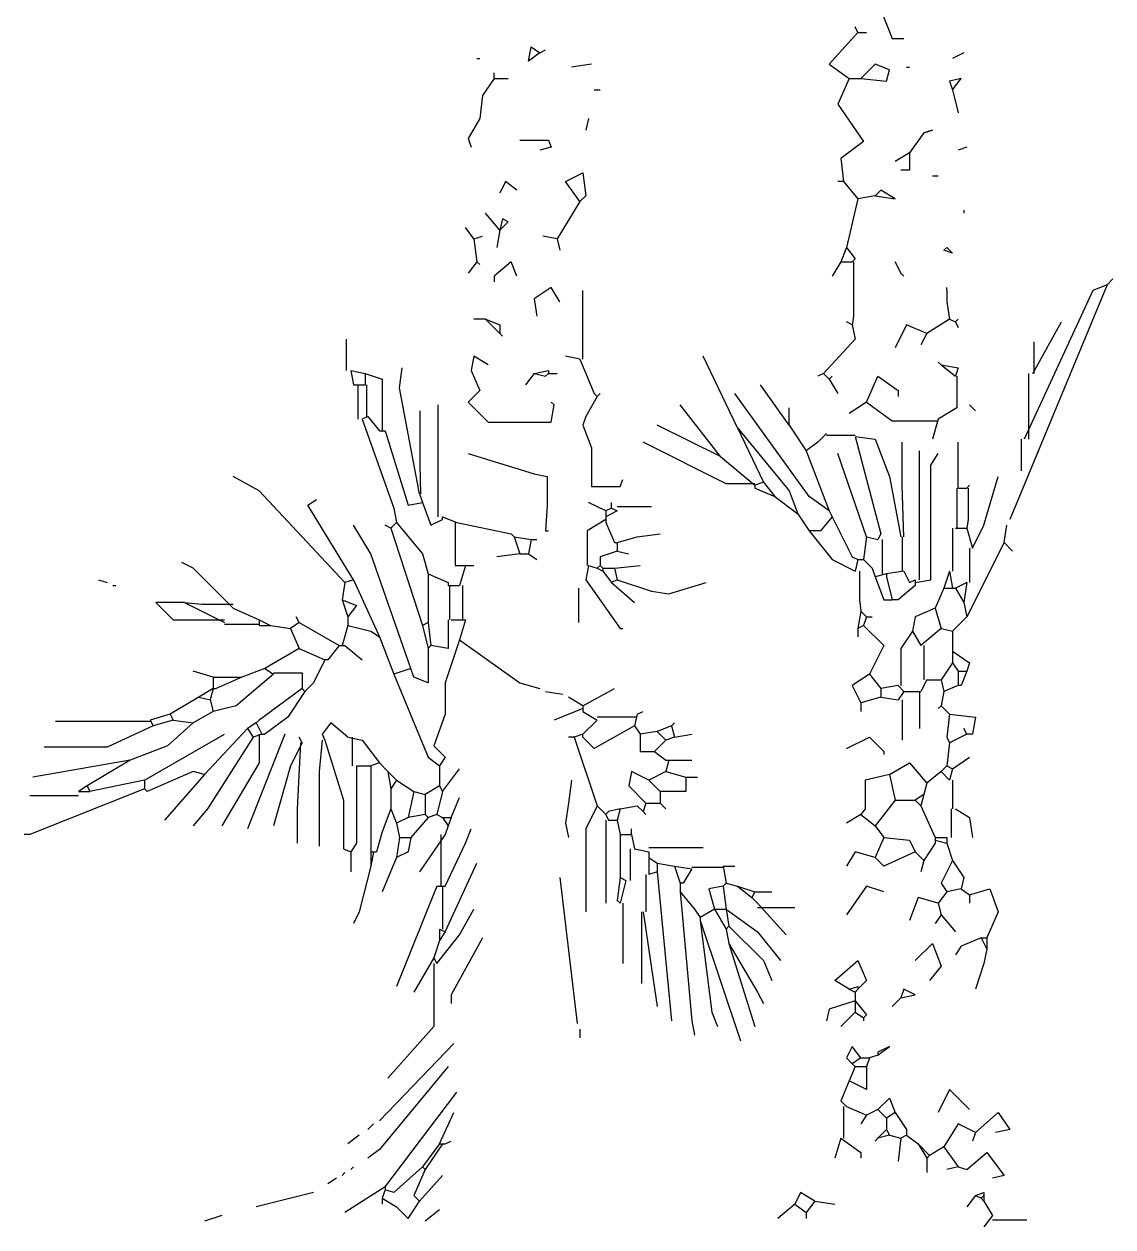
# Model space of a CAD drawing. Header units: millimetres. Extents: x 405 to 512, y 440 to 651.
# Drawn here: x 413 to 489, y 440 to 524 of the extents above; entities that cross this region are included whole.
import ezdxf

# ---------------------------------------------------------------- set-up
doc = ezdxf.new("R2010")
doc.units = ezdxf.units.MM
doc.layers.add('Standard', color=7, linetype='Continuous')

msp = doc.modelspace()

# ---------------------------------------------------------------- linework, layer by layer
at = {"layer": 'Standard', "color": 3, "linetype": 'Continuous'}
for p, q in [((472.803, 524.962), (473.603, 522.963)), ((471.203, 523.363), (469.203, 521.163)), ((471.203, 523.363), (471.003, 523.763)), ((471.203, 523.363), (471.803, 523.363)), ((473.603, 522.963), (474.403, 522.963)), ((448.203, 521.363), (448.403, 522.363)), ((449.003, 521.963), (448.203, 521.363)), ((448.403, 522.363), (449.003, 521.963)), ((449.003, 521.963), (449.403, 522.163)), ((478.603, 521.963), (477.803, 521.563)), ((444.603, 521.563), (444.803, 521.563)), ((452.603, 521.163), (451.203, 520.962)), ((469.203, 521.163), (470.603, 520.162)), ((472.403, 521.163), (471.403, 520.162)), ((473.403, 520.763), (472.403, 521.163)), ((474.603, 520.962), (474.803, 520.962)), ((445.803, 520.162), (445.003, 518.963)), ((445.803, 520.162), (445.803, 520.563)), ((445.803, 520.162), (446.803, 520.162)), ((470.603, 520.162), (469.803, 518.363)), ((470.603, 520.162), (471.403, 520.162)), ((471.403, 520.162), (473.203, 519.963)), ((473.203, 519.963), (473.403, 520.763)), ((478.403, 520.162), (477.603, 519.963)), ((477.603, 519.963), (477.803, 519.363)), ((477.803, 519.363), (478.403, 520.162)), ((452.803, 519.363), (453.203, 519.363)), ((477.803, 519.363), (478.203, 517.762)), ((445.003, 518.963), (444.803, 517.363)), ((469.803, 518.363), (471.603, 515.763)), ((444.803, 517.363), (444.003, 515.963)), ((452.403, 517.363), (452.203, 516.562)), ((444.003, 515.963), (444.203, 515.363)), ((447.603, 515.863), (449.603, 515.863)), ((449.603, 515.863), (449.803, 515.363)), ((471.603, 515.763), (470.003, 514.563)), ((475.803, 516.363), (474.803, 514.963)), ((475.803, 516.363), (476.403, 516.562)), ((476.403, 516.562), (475.803, 516.363)), ((449.803, 515.363), (449.003, 515.163)), ((474.803, 514.963), (473.803, 514.363)), ((474.803, 514.963), (474.803, 513.762)), ((478.803, 515.363), (478.203, 515.163)), ((470.003, 514.563), (470.203, 512.963)), ((450.803, 512.963), (452.003, 513.563)), ((452.003, 513.563), (452.203, 511.963)), ((474.803, 513.762), (474.203, 513.762)), ((476.403, 513.363), (476.803, 513.363)), ((446.603, 512.963), (446.203, 512.162)), ((447.403, 512.363), (446.603, 512.963)), ((451.803, 511.562), (450.803, 512.963)), ((470.203, 512.963), (469.803, 512.963)), ((470.203, 512.963), (471.203, 511.763)), ((451.803, 511.562), (450.203, 508.963)), ((452.203, 511.963), (451.803, 511.562)), ((471.203, 511.763), (470.403, 508.363)), ((472.403, 511.963), (471.203, 511.763)), ((472.803, 512.363), (472.403, 511.963)), ((472.403, 511.963), (473.803, 511.763)), ((473.803, 511.763), (472.803, 512.363)), ((446.203, 509.563), (445.203, 510.762)), ((478.603, 510.963), (478.603, 510.762)), ((446.403, 510.363), (446.203, 509.563)), ((446.203, 509.563), (446.803, 510.163)), ((446.803, 510.163), (446.403, 510.363)), ((444.403, 508.963), (443.803, 509.762)), ((444.403, 508.963), (445.003, 509.162)), ((446.203, 509.563), (446.003, 508.363)), ((450.203, 508.963), (449.203, 509.162)), ((444.403, 508.963), (444.603, 507.363)), ((450.203, 508.963), (450.403, 508.162)), ((470.403, 508.363), (470.003, 507.363)), ((470.403, 508.363), (471.003, 507.562)), ((477.203, 508.162), (477.403, 508.363)), ((477.403, 508.363), (477.803, 507.963)), ((444.603, 507.363), (444.003, 506.563)), ((444.603, 507.363), (444.803, 507.163)), ((447.003, 507.363), (445.803, 506.363)), ((447.403, 506.363), (447.003, 507.363)), ((470.003, 507.363), (469.403, 506.363)), ((470.003, 507.363), (470.803, 507.363)), ((471.003, 507.562), (470.803, 507.363)), ((470.903, 507.363), (470.903, 503.563)), ((474.203, 506.563), (473.803, 507.363)), ((473.803, 507.363), (474.203, 506.563)), ((477.803, 507.963), (477.203, 508.162)), ((474.203, 506.563), (474.403, 506.363)), ((445.803, 506.363), (445.803, 505.962)), ((488.603, 505.763), (481.803, 489.363)), ((488.603, 505.763), (487.603, 505.363)), ((488.603, 505.763), (489.003, 506.163)), ((449.803, 505.563), (448.603, 504.763)), ((450.403, 504.562), (449.803, 505.563)), ((452.003, 504.562), (452.003, 505.363)), ((477.403, 505.363), (477.403, 505.563)), ((477.403, 505.363), (477.403, 504.562)), ((487.603, 505.363), (482.803, 494.963)), ((448.603, 504.763), (448.803, 503.563)), ((452.003, 500.562), (452.003, 504.562)), ((477.403, 504.562), (477.603, 503.363)), ((445.203, 503.363), (444.403, 503.363)), ((445.203, 503.363), (446.203, 502.962)), ((445.203, 503.363), (446.203, 502.363)), ((470.803, 502.962), (470.403, 503.163)), ((470.903, 503.563), (470.803, 502.962)), ((477.603, 503.363), (476.003, 502.363)), ((477.603, 503.363), (478.003, 503.163)), ((478.003, 503.163), (478.203, 503.363)), ((478.003, 503.163), (478.203, 502.762)), ((483.403, 499.563), (485.403, 503.163)), ((446.203, 502.962), (446.203, 502.363)), ((446.203, 502.363), (446.403, 502.162)), ((470.803, 502.962), (471.003, 501.963)), ((474.603, 502.962), (473.803, 501.363)), ((476.003, 502.363), (474.603, 502.962)), ((476.003, 502.363), (475.603, 501.562)), ((435.503, 499.762), (435.503, 501.963)), ((471.003, 501.963), (468.803, 499.563)), ((483.503, 499.563), (483.503, 501.763)), ((444.403, 500.763), (444.203, 499.762)), ((445.403, 500.163), (444.403, 500.763)), ((451.803, 500.562), (450.803, 500.763)), ((462.803, 495.762), (460.403, 500.763)), ((439.203, 498.563), (439.403, 499.963)), ((451.803, 500.562), (452.803, 498.162)), ((477.003, 500.163), (476.803, 500.363)), ((477.003, 500.163), (478.003, 499.363)), ((477.003, 500.163), (478.203, 499.963)), ((478.203, 499.963), (478.003, 499.363)), ((435.803, 499.762), (436.003, 498.762)), ((435.803, 499.762), (436.803, 499.563)), ((436.803, 499.563), (436.803, 498.762)), ((436.803, 499.563), (438.003, 499.163)), ((438.003, 499.163), (438.003, 495.563)), ((444.203, 499.762), (444.803, 498.363)), ((448.603, 499.563), (448.003, 498.762)), ((448.603, 499.563), (449.603, 499.762)), ((448.603, 499.563), (449.403, 499.363)), ((449.403, 499.363), (449.603, 499.563)), ((449.603, 499.762), (449.603, 499.563)), ((449.603, 499.563), (450.203, 499.563)), ((468.803, 499.563), (468.403, 499.363)), ((468.803, 499.563), (469.203, 499.163)), ((469.203, 499.163), (469.403, 499.363)), ((469.203, 499.163), (469.803, 498.162)), ((471.803, 497.563), (472.603, 499.363)), ((472.603, 499.363), (474.003, 498.363)), ((478.103, 499.363), (478.103, 497.163)), ((483.103, 499.563), (483.103, 494.963)), ((436.003, 498.762), (436.803, 498.762)), ((436.303, 498.762), (436.303, 496.363)), ((436.903, 498.762), (436.903, 496.562)), ((440.603, 491.163), (439.203, 498.563)), ((444.803, 498.363), (444.003, 497.563)), ((452.803, 498.162), (453.003, 497.963)), ((453.003, 497.963), (453.203, 498.162)), ((467.803, 490.963), (462.603, 498.162)), ((466.403, 495.963), (464.403, 498.762)), ((474.003, 498.363), (474.003, 497.963)), ((441.903, 489.562), (441.903, 497.363)), ((444.003, 497.563), (445.403, 496.163)), ((450.003, 497.363), (449.803, 497.563)), ((449.803, 496.163), (450.003, 497.363)), ((453.003, 497.963), (452.203, 496.562)), ((461.603, 493.763), (458.803, 497.363)), ((471.803, 497.563), (470.603, 496.763)), ((471.803, 497.563), (473.603, 496.262)), ((479.003, 497.363), (479.403, 496.963)), ((437.003, 496.562), (436.603, 496.363)), ((437.003, 496.562), (437.803, 495.563)), ((440.653, 493.163), (440.653, 496.963)), ((452.203, 496.562), (452.003, 495.963)), ((466.403, 495.963), (466.403, 497.163)), ((478.103, 497.163), (476.803, 496.363)), ((436.603, 496.363), (438.803, 490.162)), ((445.403, 496.163), (449.803, 496.163)), ((452.003, 495.963), (452.603, 494.363)), ((461.603, 493.763), (457.203, 495.963)), ((462.803, 495.762), (464.603, 491.963)), ((462.803, 495.762), (466.403, 491.363)), ((466.403, 495.963), (467.603, 494.162)), ((473.603, 496.262), (476.803, 496.262)), ((476.803, 496.363), (476.403, 494.963)), ((437.803, 495.563), (438.203, 495.563)), ((438.203, 495.563), (439.803, 490.362)), ((462.003, 491.863), (456.203, 494.762)), ((468.403, 494.762), (467.603, 494.162)), ((469.003, 495.363), (468.403, 494.762)), ((469.003, 495.262), (471.003, 495.262)), ((471.003, 495.163), (472.803, 488.363)), ((471.003, 495.163), (472.403, 494.963)), ((472.403, 494.963), (473.403, 492.363)), ((474.303, 491.762), (474.303, 494.762)), ((478.203, 491.563), (478.203, 494.762)), ((482.603, 494.963), (482.603, 492.763)), ((444.003, 493.963), (448.603, 492.562)), ((452.603, 494.363), (452.603, 491.663)), ((467.603, 494.162), (469.203, 489.963)), ((471.803, 488.163), (469.803, 493.963)), ((475.503, 485.163), (475.503, 494.162)), ((476.303, 493.163), (476.803, 493.963)), ((440.703, 491.163), (440.653, 493.163)), ((461.603, 493.763), (464.003, 491.762)), ((476.303, 485.163), (476.303, 493.163)), ((429.403, 491.363), (427.603, 492.363)), ((448.603, 492.562), (449.503, 492.363)), ((449.503, 492.363), (449.503, 490.362)), ((473.403, 492.363), (474.203, 488.163)), ((480.003, 488.963), (481.003, 492.363)), ((452.603, 491.663), (454.603, 491.663)), ((454.603, 491.663), (454.803, 492.163)), ((464.003, 491.863), (462.003, 491.863)), ((464.603, 491.963), (464.003, 491.762)), ((464.003, 491.762), (464.003, 491.563)), ((464.003, 491.563), (465.403, 490.963)), ((464.603, 491.963), (465.403, 490.963)), ((474.403, 488.163), (474.303, 491.762)), ((478.103, 491.563), (478.103, 488.762)), ((478.203, 491.563), (478.803, 491.563)), ((478.803, 491.563), (479.003, 491.762)), ((478.903, 491.563), (478.903, 489.363)), ((435.403, 484.962), (429.403, 491.363)), ((432.803, 490.362), (433.403, 490.763)), ((439.803, 490.362), (440.803, 490.563)), ((440.603, 491.163), (440.803, 490.563)), ((440.803, 490.563), (441.403, 488.963)), ((453.603, 489.963), (452.403, 490.563)), ((454.003, 490.162), (454.003, 490.563)), ((465.403, 490.963), (467.003, 489.763)), ((466.403, 491.363), (467.003, 489.763)), ((469.203, 489.963), (467.803, 490.963)), ((436.003, 485.163), (432.803, 490.362)), ((438.803, 490.162), (439.003, 489.163)), ((449.503, 490.362), (449.403, 488.563)), ((454.003, 490.162), (453.603, 489.963)), ((454.403, 489.963), (453.603, 489.562)), ((453.603, 489.963), (453.603, 489.562)), ((454.003, 490.162), (454.403, 489.963)), ((454.403, 490.263), (456.803, 490.263)), ((467.003, 489.763), (467.803, 488.563)), ((469.203, 489.963), (469.403, 489.562)), ((437.203, 486.963), (436.003, 488.963)), ((438.603, 488.762), (438.203, 488.963)), ((439.003, 489.163), (438.603, 488.762)), ((439.003, 489.163), (440.803, 486.963)), ((441.403, 488.963), (442.203, 489.363)), ((442.203, 489.562), (443.203, 489.163)), ((442.203, 489.363), (442.203, 489.562)), ((443.103, 489.163), (443.103, 486.163)), ((443.203, 489.163), (447.003, 488.363)), ((453.603, 489.363), (452.303, 488.563)), ((453.603, 489.562), (453.603, 489.363)), ((453.603, 489.363), (453.603, 489.163)), ((453.603, 489.163), (454.203, 487.762)), ((469.403, 489.562), (468.603, 488.563)), ((469.403, 489.562), (470.803, 486.763)), ((478.903, 489.363), (478.803, 488.762)), ((479.203, 487.362), (480.003, 488.963)), ((481.403, 487.762), (481.603, 488.963)), ((438.603, 488.762), (440.803, 481.963)), ((447.003, 488.363), (447.203, 488.163)), ((447.203, 488.163), (447.603, 486.963)), ((447.203, 488.163), (448.403, 487.962)), ((449.403, 488.563), (449.603, 488.563)), ((452.303, 488.563), (452.303, 486.163)), ((454.403, 487.762), (455.803, 488.163)), ((455.803, 488.163), (457.403, 488.363)), ((467.803, 488.563), (469.403, 486.563)), ((468.603, 488.563), (467.803, 488.563)), ((471.803, 488.163), (471.603, 486.563)), ((471.803, 488.163), (472.603, 487.962)), ((472.803, 488.363), (472.603, 487.962)), ((474.303, 488.163), (474.303, 485.763)), ((477.803, 488.762), (477.803, 485.763)), ((478.003, 488.762), (478.803, 488.762)), ((478.803, 488.762), (479.203, 487.362)), ((448.403, 487.962), (448.203, 486.963)), ((448.403, 487.962), (448.803, 487.962)), ((454.203, 487.762), (454.403, 487.762)), ((454.403, 487.762), (454.403, 487.162)), ((472.903, 487.962), (472.903, 485.563)), ((481.403, 487.762), (478.803, 482.562)), ((479.003, 487.362), (479.003, 484.962)), ((481.403, 487.762), (482.003, 487.162)), ((424.803, 485.962), (424.003, 486.363)), ((440.003, 478.962), (437.203, 486.963)), ((440.803, 486.963), (441.203, 485.563)), ((447.603, 486.963), (446.003, 486.763)), ((447.603, 486.963), (448.203, 486.963)), ((448.203, 486.963), (448.803, 486.563)), ((454.403, 487.162), (453.203, 486.763)), ((453.203, 486.763), (453.203, 486.163)), ((454.403, 487.162), (455.203, 486.963)), ((469.403, 486.563), (471.003, 485.763)), ((470.803, 486.763), (471.203, 486.563)), ((471.203, 486.563), (471.003, 485.763)), ((471.203, 486.563), (471.603, 486.563)), ((471.603, 486.563), (472.203, 485.962)), ((427.603, 483.163), (424.803, 485.962)), ((441.203, 485.563), (442.603, 484.962)), ((441.203, 485.563), (441.203, 482.163)), ((443.103, 486.163), (443.803, 486.163)), ((443.803, 486.163), (443.403, 484.763)), ((443.803, 486.163), (444.403, 486.163)), ((452.403, 486.163), (452.203, 485.163)), ((452.403, 486.163), (453.003, 485.962)), ((453.203, 486.163), (453.003, 485.962)), ((453.003, 485.962), (453.403, 485.763)), ((453.203, 486.163), (453.403, 485.962)), ((453.403, 485.962), (453.403, 485.763)), ((453.403, 485.962), (454.203, 485.962)), ((453.403, 485.763), (454.003, 484.962)), ((454.203, 485.962), (456.003, 486.163)), ((454.203, 485.962), (454.403, 485.163)), ((471.303, 485.763), (471.303, 483.762)), ((472.203, 485.962), (472.403, 485.363)), ((473.203, 485.563), (472.403, 485.363)), ((474.403, 485.763), (473.203, 485.563)), ((473.203, 485.563), (473.203, 485.363)), ((474.403, 485.763), (474.803, 484.962)), ((477.603, 485.763), (477.203, 484.563)), ((477.603, 485.763), (477.803, 484.563)), ((418.203, 485.163), (418.803, 484.962)), ((419.203, 484.763), (419.403, 484.763)), ((435.403, 484.962), (435.203, 483.762)), ((436.003, 485.163), (435.403, 484.962)), ((436.003, 485.163), (437.803, 481.163)), ((442.603, 484.962), (442.603, 484.763)), ((442.603, 484.763), (443.403, 484.763)), ((442.703, 484.763), (442.703, 482.363)), ((443.603, 484.763), (443.603, 482.363)), ((452.203, 485.163), (454.603, 481.763)), ((454.403, 485.163), (454.003, 484.962)), ((454.003, 484.962), (455.603, 483.562)), ((454.403, 485.163), (456.803, 484.363)), ((458.003, 484.163), (460.603, 484.962)), ((472.403, 485.363), (473.003, 483.762)), ((473.203, 485.363), (473.603, 483.762)), ((475.203, 484.763), (474.003, 483.762)), ((474.803, 484.962), (475.203, 485.163)), ((475.203, 485.163), (475.203, 484.962)), ((475.203, 484.962), (476.303, 485.163)), ((475.203, 484.962), (475.203, 484.763)), ((478.803, 484.962), (478.003, 484.563)), ((478.803, 484.962), (478.603, 483.562)), ((451.703, 484.563), (451.703, 482.163)), ((456.803, 484.363), (458.003, 484.163)), ((477.203, 484.563), (476.603, 483.163)), ((477.203, 484.563), (477.803, 484.563)), ((477.803, 484.563), (478.003, 484.563)), ((478.003, 484.563), (478.603, 483.562)), ((424.203, 483.562), (422.203, 483.562)), ((422.203, 483.562), (423.403, 482.363)), ((424.203, 483.562), (427.003, 482.163)), ((424.203, 483.562), (425.403, 483.463)), ((425.403, 483.463), (427.603, 483.463)), ((427.603, 483.163), (429.403, 482.363)), ((435.203, 483.762), (435.603, 482.562)), ((435.203, 483.762), (436.203, 483.363)), ((436.203, 483.363), (435.603, 482.562)), ((471.303, 483.762), (471.403, 482.963)), ((473.003, 483.762), (473.603, 483.762)), ((474.003, 483.762), (473.603, 483.762)), ((476.603, 483.163), (475.203, 482.562)), ((476.603, 483.163), (477.003, 481.763)), ((478.603, 483.562), (478.803, 482.562)), ((423.403, 482.363), (427.003, 482.363)), ((429.403, 482.363), (430.203, 481.963)), ((429.403, 482.363), (429.403, 481.963)), ((432.203, 482.163), (431.603, 481.763)), ((432.203, 482.163), (432.003, 482.562)), ((432.203, 482.163), (435.003, 480.563)), ((435.603, 482.562), (435.603, 481.963)), ((441.203, 482.163), (440.803, 481.963)), ((441.203, 482.163), (441.403, 480.563)), ((442.603, 482.363), (442.603, 480.363)), ((442.803, 482.363), (443.803, 482.363)), ((443.803, 482.363), (443.403, 480.963)), ((471.403, 482.963), (471.203, 481.763)), ((471.403, 482.963), (471.803, 482.562)), ((471.803, 482.562), (471.603, 481.963)), ((471.803, 482.562), (472.203, 482.562)), ((475.203, 482.562), (475.003, 481.563)), ((478.803, 482.562), (477.803, 481.563)), ((427.003, 482.063), (429.403, 482.063)), ((429.403, 481.963), (430.203, 481.963)), ((430.203, 481.963), (431.603, 481.763)), ((431.603, 481.763), (432.203, 480.363)), ((435.603, 481.963), (435.203, 480.563)), ((435.603, 481.963), (437.203, 481.563)), ((437.203, 481.563), (437.803, 481.163)), ((440.803, 481.963), (441.203, 480.363)), ((454.603, 481.763), (454.803, 481.763)), ((471.603, 481.963), (471.203, 481.763)), ((471.203, 481.763), (471.203, 481.163)), ((471.603, 481.963), (473.003, 480.563)), ((475.003, 481.563), (474.203, 480.363)), ((475.003, 481.563), (475.603, 480.563)), ((477.003, 481.763), (475.603, 480.563)), ((477.003, 481.763), (477.803, 481.563)), ((477.803, 481.563), (477.803, 480.163)), ((435.003, 480.563), (434.203, 479.563)), ((435.003, 480.563), (435.203, 480.563)), ((435.203, 480.563), (435.403, 480.563)), ((435.403, 480.563), (436.603, 479.563)), ((437.803, 481.163), (438.803, 478.563)), ((441.403, 480.563), (441.203, 480.363)), ((442.603, 480.363), (441.403, 480.563)), ((443.403, 480.963), (442.403, 477.963)), ((443.403, 480.963), (447.603, 477.963)), ((473.003, 480.563), (472.003, 478.563)), ((475.803, 480.563), (475.803, 478.163)), ((432.203, 480.363), (429.803, 478.962)), ((432.203, 480.363), (434.003, 479.563)), ((441.203, 480.363), (441.203, 477.963)), ((474.203, 480.363), (474.203, 477.763)), ((477.803, 480.163), (477.803, 479.363)), ((477.803, 480.163), (479.003, 479.363)), ((429.803, 478.962), (428.203, 478.363)), ((429.803, 478.962), (430.403, 478.563)), ((434.003, 479.563), (433.203, 477.963)), ((434.203, 479.563), (434.003, 479.563)), ((440.003, 478.962), (438.803, 478.563)), ((440.203, 478.363), (440.003, 478.962)), ((477.803, 479.363), (477.003, 478.163)), ((477.803, 479.363), (478.203, 478.763)), ((479.003, 479.363), (478.803, 478.763)), ((426.203, 478.363), (424.803, 478.763)), ((426.203, 478.363), (428.203, 478.363)), ((426.203, 478.363), (426.203, 477.562)), ((428.203, 478.363), (426.403, 477.562)), ((430.403, 478.563), (427.803, 476.363)), ((430.403, 478.663), (432.403, 478.663)), ((432.403, 478.663), (432.403, 477.562)), ((433.203, 477.963), (432.603, 477.363)), ((438.803, 478.563), (441.203, 472.763)), ((441.203, 477.963), (440.203, 478.363)), ((442.403, 477.963), (442.403, 475.763)), ((447.603, 477.963), (449.003, 477.562)), ((472.003, 478.563), (470.803, 477.763)), ((472.003, 478.563), (472.803, 477.562)), ((476.003, 478.163), (475.603, 477.363)), ((476.003, 478.163), (477.003, 478.163)), ((477.003, 478.163), (477.203, 477.363)), ((478.203, 478.763), (478.803, 478.763)), ((478.203, 478.763), (478.203, 477.763)), ((478.803, 478.763), (478.403, 477.763)), ((426.203, 477.562), (425.203, 476.963)), ((426.203, 477.562), (426.003, 476.763)), ((426.203, 477.562), (426.403, 477.562)), ((432.403, 477.562), (429.403, 475.363)), ((432.603, 477.363), (431.403, 475.563)), ((432.403, 477.562), (432.603, 477.363)), ((449.403, 477.363), (450.603, 477.163)), ((452.003, 476.363), (454.203, 477.562)), ((470.803, 477.763), (471.403, 476.563)), ((474.003, 477.763), (472.803, 477.562)), ((472.803, 477.562), (472.803, 476.963)), ((474.003, 477.763), (474.403, 477.363)), ((474.403, 477.363), (474.003, 476.763)), ((474.403, 477.363), (475.603, 477.363)), ((475.503, 477.363), (475.503, 474.762)), ((477.203, 477.363), (477.003, 476.363)), ((478.203, 477.763), (477.203, 477.363)), ((478.403, 477.763), (478.203, 477.763)), ((425.203, 476.963), (423.203, 475.763)), ((425.203, 476.963), (426.003, 476.763)), ((426.003, 476.763), (426.203, 475.963)), ((427.803, 476.363), (426.203, 475.963)), ((452.003, 476.363), (451.003, 476.963)), ((452.003, 476.363), (452.003, 476.163)), ((472.803, 476.963), (471.403, 476.563)), ((471.403, 476.563), (471.403, 475.963)), ((472.803, 476.963), (474.003, 476.763)), ((474.303, 476.763), (474.303, 473.963)), ((477.003, 476.363), (476.803, 476.163)), ((477.003, 476.363), (477.603, 475.763)), ((423.203, 475.763), (421.803, 475.363)), ((423.203, 475.763), (423.403, 475.363)), ((426.203, 475.963), (424.803, 475.163)), ((431.403, 475.563), (429.803, 474.363)), ((442.403, 475.763), (441.603, 473.562)), ((452.003, 476.163), (450.003, 475.363)), ((452.003, 476.163), (452.003, 475.963)), ((452.003, 475.963), (453.003, 475.363)), ((455.803, 475.563), (453.003, 475.563)), ((455.803, 475.763), (455.603, 474.963)), ((455.803, 475.763), (456.203, 475.963)), ((477.603, 475.763), (477.403, 474.163)), ((477.603, 475.763), (479.403, 475.563)), ((479.403, 475.563), (479.203, 474.363)), ((421.803, 475.263), (415.203, 475.263)), ((422.003, 474.963), (418.803, 473.463)), ((421.803, 475.363), (422.003, 474.963)), ((423.403, 475.363), (422.003, 474.963)), ((424.803, 475.163), (423.003, 473.562)), ((423.403, 475.363), (424.803, 475.163)), ((428.603, 474.762), (425.603, 471.563)), ((429.203, 475.163), (428.603, 474.762)), ((428.603, 474.762), (429.003, 474.163)), ((429.403, 475.363), (429.203, 475.163)), ((429.203, 475.163), (429.603, 474.363)), ((434.403, 475.163), (433.803, 474.363)), ((435.603, 474.163), (434.403, 475.163)), ((453.003, 475.363), (452.003, 474.363)), ((455.603, 474.963), (452.803, 473.363)), ((455.603, 474.963), (456.003, 474.363)), ((458.203, 474.963), (457.203, 474.563)), ((458.203, 474.963), (458.403, 475.163)), ((458.203, 474.963), (458.403, 474.163)), ((478.803, 474.363), (478.603, 474.762)), ((421.403, 471.162), (427.003, 474.363)), ((429.003, 474.163), (425.803, 469.163)), ((431.203, 474.363), (428.603, 467.763)), ((429.603, 474.363), (429.003, 474.163)), ((429.403, 474.363), (429.403, 472.362)), ((429.603, 474.363), (429.803, 474.363)), ((432.403, 473.763), (431.603, 472.163)), ((432.303, 473.763), (432.053, 469.163)), ((432.403, 473.763), (432.203, 474.163)), ((433.803, 473.963), (433.603, 471.763)), ((433.803, 474.363), (434.003, 473.963)), ((434.003, 473.963), (435.303, 469.763)), ((435.603, 474.163), (436.603, 473.963)), ((435.903, 474.163), (435.903, 472.163)), ((436.603, 473.963), (437.803, 472.362)), ((451.403, 474.163), (451.003, 474.163)), ((452.003, 474.363), (451.403, 474.163)), ((451.403, 474.163), (453.003, 469.363)), ((452.003, 474.163), (452.003, 474.363)), ((452.803, 473.363), (452.003, 474.163)), ((457.203, 474.563), (456.003, 474.363)), ((456.003, 474.363), (456.003, 473.163)), ((457.803, 473.963), (457.003, 473.163)), ((457.203, 474.563), (457.803, 473.963)), ((458.403, 474.163), (457.803, 473.963)), ((458.403, 474.163), (459.603, 474.363)), ((470.403, 473.363), (472.003, 474.163)), ((472.003, 474.163), (473.003, 473.163)), ((477.403, 474.163), (477.603, 473.763)), ((477.603, 473.763), (477.403, 472.163)), ((478.803, 474.363), (477.603, 473.763)), ((479.203, 474.363), (478.803, 474.363)), ((418.803, 473.463), (414.403, 473.463)), ((423.003, 473.562), (420.403, 472.563)), ((441.603, 473.562), (442.403, 472.763)), ((456.003, 473.163), (457.003, 473.163)), ((457.003, 473.163), (457.803, 472.563)), ((473.003, 473.163), (473.003, 472.963)), ((420.403, 472.563), (413.603, 471.363)), ((420.403, 472.563), (417.403, 470.763)), ((429.403, 472.362), (426.803, 467.963)), ((431.603, 472.163), (430.403, 467.963)), ((436.203, 472.163), (437.203, 472.163)), ((436.203, 472.163), (436.203, 466.763)), ((437.803, 472.362), (437.203, 472.163)), ((437.203, 472.163), (437.203, 466.163)), ((437.803, 472.362), (438.403, 471.763)), ((441.203, 472.763), (442.003, 472.163)), ((442.403, 472.763), (442.003, 472.163)), ((442.003, 472.163), (442.003, 470.763)), ((457.803, 472.563), (458.003, 472.563)), ((458.003, 472.563), (457.803, 471.763)), ((458.003, 472.563), (459.603, 472.563)), ((473.403, 471.563), (474.803, 472.362)), ((474.803, 472.362), (476.003, 470.962)), ((477.403, 472.163), (477.003, 471.763)), ((477.403, 472.163), (477.803, 471.963)), ((477.803, 471.963), (479.003, 472.763)), ((424.803, 471.763), (421.603, 470.363)), ((425.603, 471.563), (422.803, 468.363)), ((425.603, 471.563), (424.803, 471.763)), ((433.603, 471.763), (433.603, 466.563)), ((438.403, 471.763), (438.603, 470.563)), ((438.403, 471.763), (439.003, 471.162)), ((442.203, 470.363), (443.403, 471.963)), ((455.403, 471.763), (455.203, 470.763)), ((456.603, 471.162), (455.403, 471.763)), ((457.803, 471.763), (456.603, 471.162)), ((457.803, 471.763), (459.203, 471.363)), ((459.203, 471.363), (460.003, 471.363)), ((459.203, 471.363), (459.203, 470.363)), ((473.403, 471.563), (471.703, 471.162)), ((473.403, 471.563), (473.803, 469.763)), ((477.003, 471.763), (476.003, 470.962)), ((477.003, 471.763), (477.603, 471.162)), ((477.803, 471.963), (477.603, 471.162)), ((421.403, 470.563), (413.403, 467.363)), ((417.403, 470.763), (416.803, 470.363)), ((417.403, 470.763), (417.603, 470.363)), ((421.403, 471.162), (417.603, 470.363)), ((421.403, 471.162), (421.403, 470.563)), ((421.603, 470.363), (421.403, 470.563)), ((439.003, 471.162), (438.603, 470.563)), ((438.603, 470.563), (438.603, 469.163)), ((439.003, 471.162), (440.203, 470.363)), ((442.003, 470.763), (441.003, 470.163)), ((442.003, 470.763), (442.203, 470.363)), ((451.203, 471.162), (451.003, 469.563)), ((455.203, 470.763), (456.403, 469.563)), ((456.603, 471.162), (457.403, 470.363)), ((471.703, 471.162), (471.703, 469.163)), ((476.003, 470.962), (475.803, 470.163)), ((477.803, 471.162), (477.803, 469.163)), ((416.803, 470.062), (413.403, 470.062)), ((416.803, 470.363), (417.603, 470.363)), ((435.303, 469.763), (435.303, 466.362)), ((440.203, 470.363), (439.803, 468.562)), ((440.203, 470.363), (441.003, 470.163)), ((441.003, 470.163), (441.003, 468.762)), ((442.203, 470.363), (441.803, 468.762)), ((442.803, 468.562), (443.403, 469.962)), ((451.003, 469.563), (450.803, 468.163)), ((456.403, 469.563), (456.203, 468.963)), ((456.403, 469.563), (457.403, 469.563)), ((457.403, 470.363), (457.403, 469.563)), ((459.203, 470.363), (457.403, 470.363)), ((457.403, 469.563), (457.803, 469.163)), ((473.803, 469.763), (472.403, 467.963)), ((473.803, 469.763), (475.203, 469.763)), ((475.803, 470.163), (475.203, 469.763)), ((475.203, 469.763), (475.603, 469.363)), ((475.803, 470.163), (475.603, 469.363)), ((425.803, 469.163), (424.803, 467.963)), ((432.053, 469.163), (432.053, 466.763)), ((438.603, 469.163), (438.003, 467.562)), ((438.603, 469.163), (439.003, 468.163)), ((441.003, 468.762), (439.803, 468.562)), ((441.003, 468.762), (441.203, 468.562)), ((441.803, 468.762), (441.203, 468.562)), ((441.803, 468.762), (442.203, 468.562)), ((453.003, 469.363), (452.203, 467.763)), ((453.003, 469.363), (453.603, 468.762)), ((453.803, 468.963), (453.603, 468.762)), ((453.603, 468.762), (453.803, 468.363)), ((454.603, 469.163), (453.803, 468.963)), ((454.603, 469.163), (454.403, 468.363)), ((454.603, 469.163), (455.803, 469.363)), ((455.803, 469.363), (456.203, 468.963)), ((456.203, 468.963), (456.403, 468.762)), ((471.403, 468.762), (470.403, 468.163)), ((471.703, 469.163), (471.403, 468.762)), ((471.403, 468.762), (472.403, 467.963)), ((475.603, 469.363), (476.603, 467.163)), ((477.703, 469.163), (477.703, 467.163)), ((478.003, 469.163), (479.003, 468.562)), ((439.803, 468.562), (439.003, 468.163)), ((439.003, 468.163), (439.203, 467.163)), ((441.203, 468.562), (440.003, 467.163)), ((442.203, 468.562), (442.603, 467.963)), ((442.203, 468.562), (442.803, 468.562)), ((442.603, 467.963), (442.403, 467.363)), ((442.803, 468.562), (442.603, 467.963)), ((450.803, 468.163), (451.003, 467.163)), ((453.603, 468.363), (453.603, 462.562)), ((453.803, 468.363), (454.403, 468.363)), ((454.403, 468.363), (454.603, 467.363)), ((472.403, 467.963), (473.003, 467.163)), ((479.003, 468.562), (479.203, 467.163)), ((413.403, 467.363), (413.003, 467.363)), ((438.003, 467.562), (437.603, 466.163)), ((439.203, 467.163), (439.003, 465.763)), ((439.203, 467.163), (440.003, 467.163)), ((440.003, 467.163), (439.803, 466.163)), ((442.403, 467.363), (440.603, 464.763)), ((442.103, 467.363), (442.103, 463.763)), ((443.803, 466.763), (444.203, 467.763)), ((452.203, 467.763), (452.203, 461.963)), ((454.603, 467.363), (454.603, 464.363)), ((454.603, 467.363), (455.403, 467.363)), ((455.403, 467.363), (455.403, 467.763)), ((455.403, 467.363), (455.603, 466.362)), ((473.003, 467.163), (472.403, 465.763)), ((473.003, 467.163), (474.803, 466.963)), ((476.603, 467.163), (477.403, 467.163)), ((476.603, 467.163), (476.603, 466.963)), ((477.403, 467.163), (477.403, 466.963)), ((435.303, 466.362), (435.803, 466.163)), ((436.203, 466.763), (435.803, 466.163)), ((442.403, 463.763), (443.803, 466.763)), ((455.303, 466.362), (455.303, 464.163)), ((455.603, 466.362), (456.603, 466.163)), ((456.603, 466.463), (460.403, 466.463)), ((474.803, 466.963), (475.203, 466.163)), ((476.603, 466.763), (475.803, 465.563)), ((476.603, 466.963), (477.403, 466.763)), ((476.603, 466.963), (476.603, 466.763)), ((477.403, 466.963), (477.403, 466.763)), ((477.403, 466.763), (477.803, 465.563)), ((435.803, 466.163), (435.803, 464.763)), ((437.203, 466.163), (437.203, 465.163)), ((437.403, 466.163), (437.203, 465.163)), ((437.203, 466.163), (437.403, 466.163)), ((437.403, 466.163), (437.603, 466.163)), ((439.003, 465.763), (438.003, 463.363)), ((439.803, 466.163), (439.003, 465.763)), ((442.403, 460.563), (444.603, 465.363)), ((456.603, 466.163), (456.603, 465.763)), ((456.603, 465.763), (457.203, 465.363)), ((456.603, 465.763), (456.603, 464.563)), ((457.203, 465.363), (458.403, 465.163)), ((457.203, 465.363), (457.203, 464.763)), ((471.003, 466.163), (470.403, 465.163)), ((472.403, 465.763), (471.003, 466.163)), ((473.003, 465.163), (472.403, 465.763)), ((475.203, 466.163), (473.003, 465.163)), ((475.203, 466.163), (475.803, 465.563)), ((475.803, 465.563), (475.603, 464.763)), ((477.803, 465.563), (477.003, 463.962)), ((477.803, 465.563), (478.603, 464.363)), ((437.203, 465.163), (436.403, 461.963)), ((456.403, 464.563), (456.403, 461.963)), ((457.203, 464.763), (456.603, 464.563)), ((457.203, 464.763), (458.203, 454.363)), ((458.403, 465.163), (459.603, 464.962)), ((458.403, 465.163), (458.803, 463.962)), ((459.603, 464.962), (459.003, 463.962)), ((461.803, 465.063), (459.603, 465.063)), ((461.803, 465.163), (462.003, 463.962)), ((461.803, 465.163), (462.603, 465.163)), ((441.803, 463.763), (439.003, 456.763)), ((441.803, 463.763), (442.403, 463.763)), ((442.203, 463.763), (442.203, 460.763)), ((450.403, 464.363), (451.603, 454.163)), ((454.603, 464.363), (454.403, 462.762)), ((454.603, 464.363), (455.003, 464.163)), ((455.003, 464.163), (454.603, 462.562)), ((459.003, 463.962), (458.803, 463.962)), ((458.803, 463.962), (458.803, 463.363)), ((461.803, 463.763), (460.803, 463.563)), ((462.003, 463.962), (461.803, 463.763)), ((461.803, 463.763), (462.003, 462.163)), ((462.003, 463.962), (462.803, 463.763)), ((462.803, 463.763), (464.003, 463.363)), ((462.803, 463.763), (463.803, 462.963)), ((471.803, 463.763), (470.403, 461.763)), ((473.003, 463.363), (471.803, 463.763)), ((477.003, 463.962), (477.403, 463.363)), ((478.603, 464.363), (478.403, 463.563)), ((458.803, 463.363), (459.603, 454.363)), ((458.803, 463.363), (459.803, 462.163)), ((460.803, 463.563), (461.203, 462.163)), ((464.003, 463.363), (463.803, 462.963)), ((463.803, 462.963), (464.203, 462.562)), ((464.003, 463.363), (465.203, 463.363)), ((475.403, 462.963), (474.803, 461.363)), ((476.803, 462.562), (475.403, 462.963)), ((477.403, 463.363), (476.803, 462.562)), ((478.403, 463.563), (477.403, 463.363)), ((478.403, 463.563), (479.003, 463.163)), ((479.003, 463.163), (480.403, 463.563)), ((479.003, 463.163), (479.003, 462.562)), ((480.403, 463.563), (481.003, 461.963)), ((443.403, 460.363), (444.403, 462.163)), ((454.403, 462.762), (454.603, 462.562)), ((454.803, 462.562), (454.803, 458.363)), ((459.803, 462.163), (460.203, 461.563)), ((461.203, 462.163), (460.203, 461.563)), ((461.203, 462.163), (462.003, 460.763)), ((461.203, 462.163), (462.003, 462.163)), ((462.003, 462.163), (464.203, 460.563)), ((462.003, 462.163), (462.203, 460.962)), ((464.203, 462.562), (466.203, 460.363)), ((464.203, 462.263), (466.803, 462.263)), ((476.803, 462.562), (477.003, 461.763)), ((436.403, 461.963), (436.003, 461.163)), ((456.103, 461.963), (456.103, 456.963)), ((456.203, 461.963), (457.203, 455.363)), ((460.203, 461.563), (460.203, 461.363)), ((460.203, 461.363), (463.003, 452.963)), ((460.203, 461.363), (461.003, 454.962)), ((477.003, 461.763), (476.603, 461.163)), ((477.003, 461.763), (478.003, 460.563)), ((481.003, 461.963), (480.203, 460.163)), ((441.803, 458.363), (443.403, 460.363)), ((442.003, 460.763), (442.003, 459.963)), ((442.003, 460.763), (442.403, 460.563)), ((442.403, 460.563), (442.003, 459.963)), ((462.203, 460.962), (462.003, 460.763)), ((462.003, 460.763), (462.203, 459.762)), ((462.203, 460.962), (464.603, 458.562)), ((464.203, 460.563), (465.803, 458.562)), ((442.003, 459.963), (441.603, 458.763)), ((445.003, 460.163), (442.803, 456.162)), ((462.203, 459.762), (464.003, 453.963)), ((462.203, 459.762), (464.203, 456.363)), ((475.203, 458.562), (476.403, 459.762)), ((476.403, 459.762), (477.003, 458.163)), ((478.403, 459.563), (478.003, 458.963)), ((479.803, 460.163), (478.403, 459.563)), ((479.803, 460.163), (480.203, 459.363)), ((479.803, 460.163), (480.203, 460.163)), ((480.203, 460.163), (480.203, 459.363)), ((441.603, 458.763), (440.203, 456.363)), ((441.603, 458.763), (441.803, 458.363)), ((480.203, 459.363), (480.003, 458.363)), ((441.603, 458.363), (441.603, 453.963)), ((464.603, 458.562), (465.203, 457.163)), ((469.603, 457.163), (471.203, 458.562)), ((471.203, 458.562), (471.803, 457.163)), ((477.003, 458.163), (476.203, 457.163)), ((480.003, 458.363), (479.403, 456.563)), ((470.603, 456.563), (469.603, 457.163)), ((471.803, 457.163), (471.203, 456.563)), ((442.803, 456.162), (442.803, 455.563)), ((464.203, 456.363), (464.603, 455.563)), ((470.603, 456.563), (471.203, 456.763)), ((470.603, 456.563), (471.003, 456.363)), ((471.203, 456.563), (471.003, 456.363)), ((471.003, 456.363), (471.003, 455.763)), ((471.203, 456.763), (471.203, 456.563)), ((474.403, 456.563), (474.203, 455.962)), ((474.203, 455.962), (475.203, 456.162)), ((475.203, 456.162), (474.403, 456.563)), ((471.003, 455.763), (469.203, 455.163)), ((471.003, 455.763), (471.003, 455.563)), ((471.003, 455.763), (471.803, 454.763)), ((471.003, 455.563), (471.003, 454.962)), ((474.203, 455.962), (473.603, 455.363)), ((461.003, 454.962), (461.403, 453.963)), ((469.203, 455.163), (469.003, 454.363)), ((471.003, 454.962), (470.003, 453.963)), ((471.003, 454.962), (471.603, 454.563)), ((471.803, 454.763), (471.603, 454.563)), ((471.603, 454.563), (471.603, 454.363)), ((441.603, 453.963), (438.403, 450.363)), ((451.803, 453.762), (451.803, 453.163)), ((459.603, 454.363), (459.803, 453.363)), ((443.003, 452.763), (437.803, 447.363)), ((470.803, 452.562), (470.403, 451.763)), ((471.403, 451.763), (470.803, 452.562)), ((472.603, 451.963), (472.003, 451.763)), ((472.603, 451.963), (473.403, 452.562)), ((473.403, 452.562), (472.603, 452.163)), ((472.603, 452.163), (472.603, 451.963)), ((442.603, 451.163), (437.803, 445.363)), ((470.403, 451.763), (470.803, 451.362)), ((471.003, 451.163), (470.603, 450.163)), ((471.403, 451.763), (470.803, 451.362)), ((470.803, 451.362), (471.003, 451.163)), ((471.003, 451.163), (471.803, 451.163)), ((471.403, 451.763), (472.003, 451.763)), ((472.003, 451.763), (471.803, 451.163)), ((471.803, 451.163), (471.803, 449.563)), ((470.603, 450.163), (470.003, 448.763)), ((471.803, 449.563), (470.603, 450.163)), ((477.603, 449.563), (476.803, 447.963)), ((479.003, 448.163), (477.603, 449.563)), ((438.203, 442.763), (443.203, 449.363)), ((470.003, 448.763), (470.403, 448.363)), ((472.603, 448.163), (473.403, 448.962)), ((473.403, 448.962), (473.803, 447.963)), ((442.003, 445.763), (443.003, 447.963)), ((470.203, 448.363), (470.203, 446.163)), ((470.403, 448.363), (471.803, 447.762)), ((471.803, 447.762), (471.403, 447.163)), ((472.603, 448.163), (471.803, 447.762)), ((472.603, 448.163), (473.203, 447.562)), ((473.803, 447.963), (473.203, 447.562)), ((473.803, 447.963), (474.603, 446.763)), ((479.403, 446.563), (481.003, 447.963)), ((481.003, 447.963), (481.803, 446.763)), ((437.403, 447.163), (437.003, 446.763)), ((473.203, 447.562), (473.203, 446.763)), ((478.203, 447.163), (477.203, 445.563)), ((479.403, 446.563), (478.203, 447.163)), ((436.403, 446.363), (435.603, 445.763)), ((470.003, 446.163), (469.603, 444.762)), ((470.003, 446.163), (471.403, 445.163)), ((472.603, 446.163), (472.403, 445.962)), ((473.203, 446.763), (472.603, 446.163)), ((473.403, 446.363), (472.603, 446.163)), ((473.203, 446.763), (473.403, 446.363)), ((473.403, 446.363), (474.203, 446.163)), ((474.203, 446.163), (474.003, 444.563)), ((474.603, 446.363), (474.203, 446.163)), ((474.603, 446.763), (474.603, 446.363)), ((474.603, 446.363), (475.403, 445.763)), ((479.403, 446.563), (479.203, 445.962)), ((481.803, 446.763), (480.803, 446.563)), ((437.803, 445.363), (437.003, 444.762)), ((442.003, 445.763), (440.803, 444.163)), ((442.203, 445.763), (441.003, 443.963)), ((442.003, 445.763), (442.203, 445.763)), ((442.203, 445.763), (442.403, 445.763)), ((442.403, 445.763), (442.803, 445.962)), ((475.403, 445.763), (476.203, 444.963)), ((475.403, 445.763), (476.003, 444.762)), ((477.203, 445.563), (476.203, 444.963)), ((477.203, 445.563), (478.203, 444.163)), ((471.403, 445.163), (471.403, 444.762)), ((476.203, 444.963), (476.003, 444.762)), ((476.003, 444.762), (476.003, 443.763)), ((478.803, 443.963), (480.203, 445.163)), ((480.203, 445.163), (481.403, 443.562)), ((435.403, 443.763), (435.203, 443.562)), ((436.003, 444.163), (435.803, 443.963)), ((440.803, 444.163), (438.803, 442.362)), ((441.003, 443.963), (440.203, 442.163)), ((440.603, 441.763), (442.203, 443.562)), ((440.803, 444.163), (441.003, 443.963)), ((478.203, 444.163), (477.403, 443.963)), ((478.203, 444.163), (478.803, 443.963)), ((481.403, 443.562), (480.603, 443.363)), ((434.803, 443.363), (434.203, 442.963)), ((438.203, 442.763), (435.403, 440.962)), ((438.203, 442.763), (438.203, 442.563)), ((433.203, 442.362), (429.203, 441.363)), ((438.203, 442.563), (438.003, 441.963)), ((438.003, 441.963), (438.003, 441.563)), ((438.003, 441.963), (439.003, 441.363)), ((438.803, 442.362), (438.203, 442.563)), ((440.203, 442.163), (440.603, 441.763)), ((467.203, 442.362), (466.803, 441.563)), ((468.203, 441.763), (467.203, 442.362)), ((479.403, 442.163), (478.803, 441.363)), ((479.403, 442.163), (480.003, 442.362)), ((479.403, 442.163), (479.803, 441.963)), ((480.003, 442.163), (479.803, 441.963)), ((479.803, 441.963), (480.003, 441.763)), ((480.003, 442.362), (480.003, 442.163)), ((480.003, 442.163), (480.003, 441.763)), ((439.003, 441.363), (439.803, 440.563)), ((439.803, 440.563), (440.603, 441.763)), ((442.003, 441.162), (441.003, 440.363)), ((466.803, 441.563), (465.603, 440.563)), ((466.803, 441.563), (467.603, 440.962)), ((468.203, 441.763), (467.603, 440.962)), ((468.203, 441.763), (469.603, 441.563)), ((480.003, 441.763), (480.603, 440.763)), ((426.803, 440.763), (425.603, 440.363)), ((467.603, 440.962), (467.603, 440.563)), ((480.603, 440.763), (480.003, 439.962)), ((480.603, 440.463), (483.003, 440.463))]:
    msp.add_line(p, q, dxfattribs=at)

doc.saveas('drawing.dxf')
